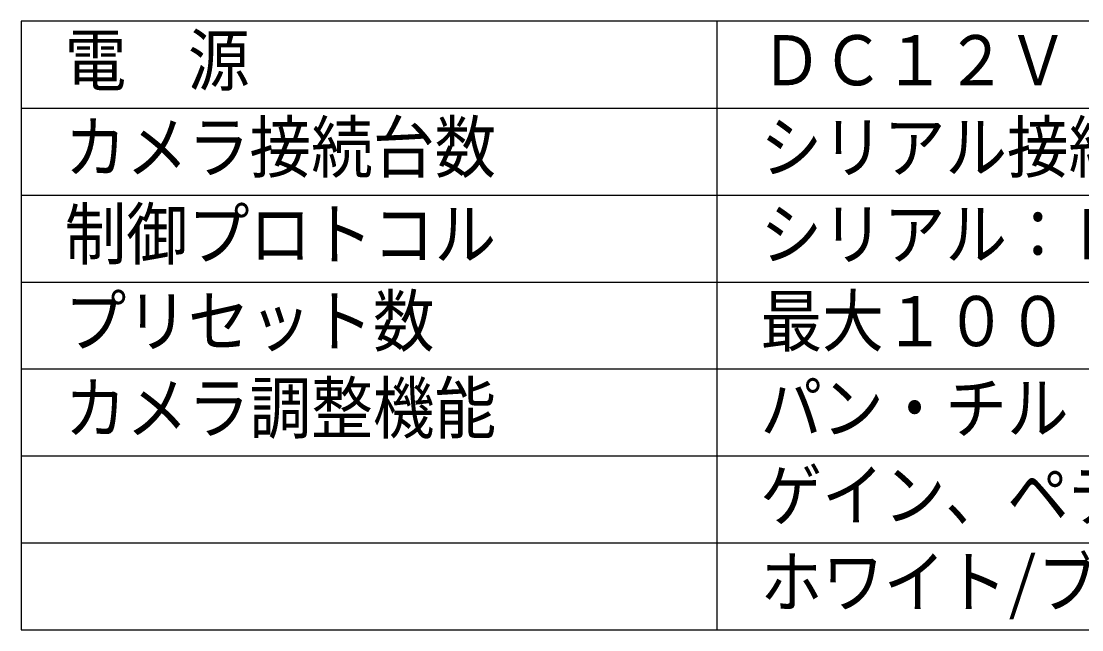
# Model space of a CAD drawing. Units: millimetres, scale not verified. Extents: x -63 to 63, y -56 to 57.
# Drawn here: x -62.5 to -1.5, y -56.4 to -21.4 of the extents above; entities that cross this region are included whole.
import ezdxf
from ezdxf.enums import TextEntityAlignment as Align

# ---------------------------------------------------------------- set-up
doc = ezdxf.new("R2010")
doc.units = ezdxf.units.MM
doc.header["$LTSCALE"] = 0.189787
doc.layers.add('0-0_MOJI1', color=2, linetype='Continuous')
doc.layers.add('0-3_WAKU', color=7, linetype='Continuous')
doc.styles.add('ＭＳ ゴシック', font='')
doc.styles.get('ＭＳ ゴシック').set_extended_font_data('MS Gothic')

msp = doc.modelspace()

# ---------------------------------------------------------------- linework, layer by layer
at = {"layer": '0-3_WAKU', "color": 4}
for p, q in [((62.5001, -21.3667), (-62.5001, -21.3667)), ((-62.5001, -21.3667), (-62.5001, -56.3667)), ((-22.5, -56.3667), (-22.5, -21.3667)), ((-62.5001, -56.3667), (62.5001, -56.3667))]:
    msp.add_line(p, q, dxfattribs=at)
at = {"layer": '0-3_WAKU', "color": 1}
for p, q in [((-62.5001, -26.3667), (62.5001, -26.3667)), ((-62.5001, -31.3667), (62.5001, -31.3667)), ((-62.5001, -36.3667), (62.5001, -36.3667)), ((-62.5001, -41.3667), (62.5001, -41.3667)), ((-62.5001, -46.3667), (62.5001, -46.3667)), ((-62.5001, -51.3667), (62.5001, -51.3667))]:
    msp.add_line(p, q, dxfattribs=at)

# ---------------------------------------------------------------- texts
at = {"layer": '0-0_MOJI1', "style": 'ＭＳ ゴシック', "width": 0.9}
for s, p in [('電\u3000源', (-60.0001, -25.9218)), ('ＤＣ１２Ｖ（ＡＣアダプタ添付）    ', (-20, -25.9218)), ('カメラ接続台数', (-60.0001, -30.9218)), ('シリアル接続時×５台、ＩＰ接続時×１００台    ', (-20, -30.9218)), ('制御プロトコル', (-60.0001, -35.9218)), ('シリアル：ＲＳ４２２、ＩＰ：ＩＰｖ４  ', (-20, -35.9218)), ('プリセット数', (-60.0001, -40.9218)), ('最大１００   ', (-20, -40.9218)), ('カメラ調整機能', (-60.0001, -45.9218)), ('パン・チルト、ズーム、フォーカス、アイリス', (-20, -45.9218)), ('ゲイン、ペデスタル、シャッター、ディテイル', (-20, -50.9219)), ('ホワイト/ブラックバランス、シーンファイル切替', (-20, -55.9219))]:
    msp.add_text(s, height=2.886, dxfattribs=at).set_placement(p, align=Align.BOTTOM_LEFT)

doc.saveas('drawing.dxf')
